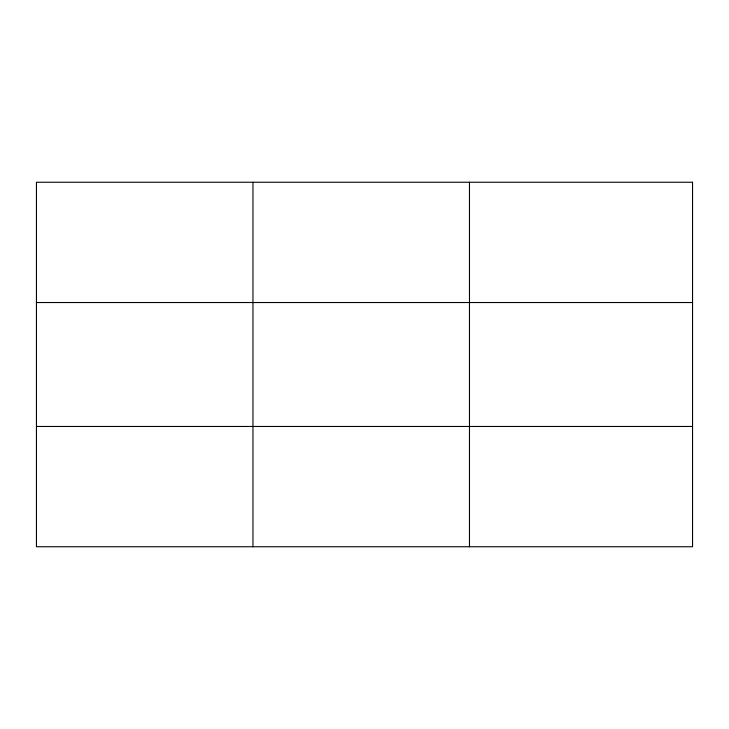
<?xml version="1.0" encoding="UTF-8"?>
<svg xmlns="http://www.w3.org/2000/svg" width="729" height="729" viewBox="0 0 729 729"><rect width="100%" height="100%" fill="white"/><g stroke="black" fill="none" stroke-linecap="round" stroke-linejoin="round"><path stroke-width="1.09" d="M252.963 546.75L252.963 182.25M469.476 546.75L469.476 182.25M36.45 302.535L692.55 302.535M36.45 426.465L692.55 426.465M692.55 182.25L36.45 182.25L36.45 546.75L692.55 546.75L692.55 182.25"/></g></svg>
